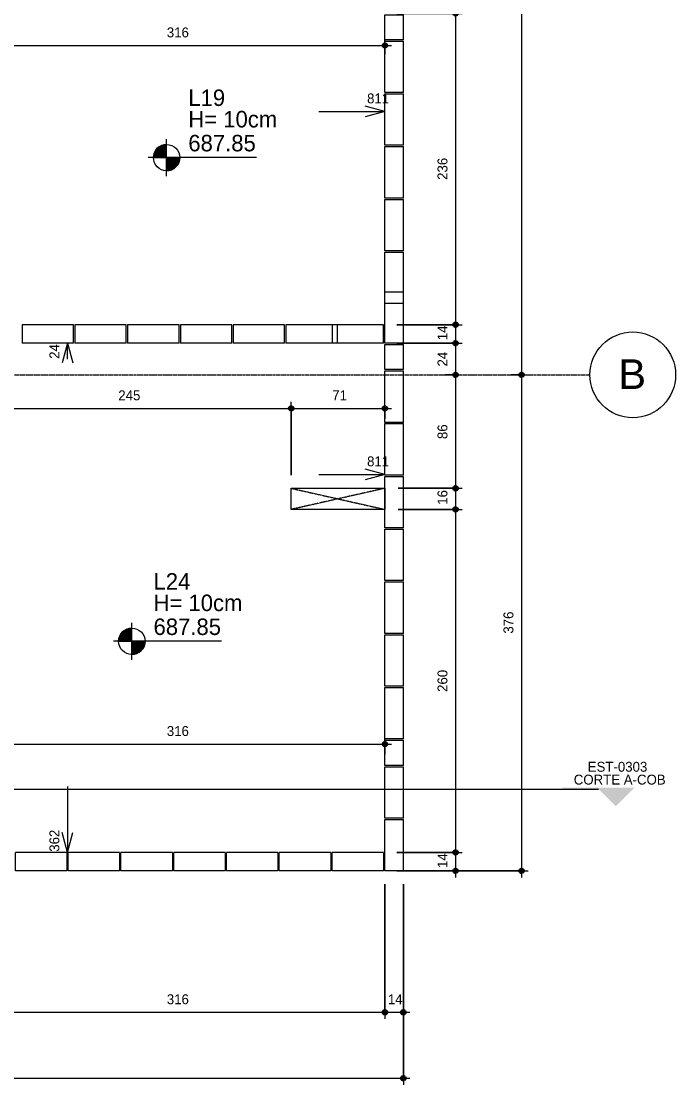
# Model space of a CAD drawing. Header units: centimetres. Extents: x 170 to 15941, y -2277 to 8860.
# Drawn here: x 8040 to 8536, y -675 to 134 of the extents above; entities that cross this region are included whole.
import ezdxf

# ---------------------------------------------------------------- set-up
doc = ezdxf.new("R2010")
doc.units = ezdxf.units.CM
doc.linetypes.add('Linha de eixo', pattern=[2.2224999999999997, 1.27, -0.3174999999999999, 0.3174999999999999, -0.3174999999999999])
doc.linetypes.add('Projeção', pattern=[0.396875, 0.238125, -0.15875])
doc.layers.add('A-ANNO-DIMS-1', color=1, linetype='Continuous', lineweight=9, true_color=0xff0000)
doc.layers.add('A-DETL-GENF-3', color=251, linetype='Continuous', lineweight=9, true_color=0x515151)
for name, color, linetype, lineweight in [('A-ANNO-DIMS-50', 7, 'Continuous', 9), ('A-DETL-THIN', 7, 'Continuous', 9), ('A-FLOR-OVHD', 7, 'Projeção', 9), ('G-ANNO-SYMB', 7, 'Continuous', 9), ('G-ANNO-SYMB-1', 7, 'Continuous', 18), ('G-ANNO-TEXT', 7, 'Continuous', 9), ('S-BEAM', 7, 'Continuous', 9), ('S-BEAM-1', 7, 'Continuous', 13), ('S-GRID-1', 7, 'Linha de eixo', 9), ('S-GRID-IDEN', 7, 'Continuous', 9)]:
    doc.layers.add(name, color=color, linetype=linetype, lineweight=lineweight)
doc.styles.add('Arial', font='arial.ttf', dxfattribs={"height": 22.49999999999998})
doc.styles.add('Bahnschrift_2', font='', dxfattribs={"height": 12.5})
doc.styles.add('Bahnschrift_7', font='', dxfattribs={"height": 7.499999999999999})
doc.styles.get('Bahnschrift_2').set_extended_font_data('Bahnschrift')
doc.styles.get('Bahnschrift_7').set_extended_font_data('Bahnschrift')
doc.dimstyles.new('COTA_ACUMULADA_1', dxfattribs={"dimscale": 30.48, "dimtxt": 8.331330466191718, "dimasz": 0.0492125984251968, "dimexe": 0, "dimexo": 0.0625, "dimgap": 0.1312335958005249, "dimtad": 0, "dimjust": 2, "dimdec": 0, "dimzin": 0, "dimdsep": 46, "dimtxsty": 'Bahnschrift_7', "dimblk1": 'NONE', "dimblk2": 'OPEN30', "dimsah": 1, "dimcen": 0.09, "dimse1": 1, "dimsd1": 1, "dimazin": 0, "dimtfac": 1, "dimtdec": 4, "dimtix": 1, "dimtmove": 2, "dimatfit": 3, "dimfxl": 0, "dimfxlon": 1, "dimtvp": 1, "dimtolj": 1, "dimtzin": 0, "dimarcsym": 2})
doc.dimstyles.new('COTA_LINEAR', dxfattribs={"dimscale": 30.48, "dimtxt": 8.331330466191718, "dimasz": 0.3937007874015748, "dimexe": 0.1640419947506562, "dimexo": 0.3280840109072179, "dimgap": 0.1312335958005249, "dimtad": 1, "dimdec": 0, "dimzin": 0, "dimdsep": 46, "dimtxsty": 'Bahnschrift_7', "dimblk1": 'DOTSMALL', "dimblk2": 'DOTSMALL', "dimsah": 1, "dimcen": 0.09, "dimdle": 0.1640419947506562, "dimazin": 0, "dimtfac": 1, "dimtdec": 4, "dimtix": 1, "dimtmove": 0, "dimatfit": 3, "dimfxl": 1, "dimtvp": 1, "dimtolj": 1, "dimtzin": 0, "dimarcsym": 2})

# ---------------------------------------------------------------- blocks, each defined once
blk = doc.blocks.new('LEONE - BLOCO CANALETA 14X39X2 - LEONE - BLOCO CANALETA 14X39X19-2679375-FORMA DA COBERTURA')
at = {"layer": 'S-BEAM-1'}
for p, q in [((-19.49999999999995, 7.000000000000001), (19.5, 6.999999999999875)), ((-19.49999999999995, 7.000000000000001), (-19.49999999999995, -6.999999999999951)), ((19.5, -7.000000000000076), (19.5, 6.999999999999875)), ((-19.49999999999995, -6.99999999999995), (19.5, -7.000000000000075))]:
    blk.add_line(p, q, dxfattribs=at)
blk = doc.blocks.new('LEONE - BLOCO CANALETA 14X39X2 - LEONE - BLOCO CANALETA 14X39X19-V2-FORMA DA COBERTURA')
at = {"layer": 'S-BEAM-1'}
for p, q in [((-19.49999999999995, 6.99999999999995), (19.5, 7.000000000000075)), ((-19.49999999999995, -7.000000000000001), (-19.49999999999995, 6.999999999999951)), ((19.5, 7.000000000000076), (19.5, -6.999999999999875)), ((-19.49999999999995, -7.000000000000001), (19.5, -6.999999999999875))]:
    blk.add_line(p, q, dxfattribs=at)
blk = doc.blocks.new('LEONE - BLOCO CANALETA 14X19X19 - LEONE - BLOCO CANALETA 14X19X19-3028554-FORMA DA COBERTURA')
at = {"layer": 'S-BEAM-1'}
for p, q in [((-9.499999999999952, 6.999999999999982), (9.499999999999979, 7.000000000000044)), ((-9.499999999999952, -6.999999999999968), (-9.499999999999952, 6.999999999999983)), ((9.499999999999979, 7.000000000000043), (9.499999999999979, -6.999999999999907)), ((-9.499999999999952, -6.999999999999969), (9.499999999999979, -6.999999999999907))]:
    blk.add_line(p, q, dxfattribs=at)
blk = doc.blocks.new('Eixo - M_Cabeça da grade - Círculo-45800-FORMA DA COBERTURA')
at = {"layer": 'S-GRID-IDEN'}
blk.add_circle((0, 0), 0.6500000000000005, dxfattribs=at)
blk = doc.blocks.new('DIMBLOCK51-FORMA DA COBERTURA')
at = {"layer": 'A-ANNO-DIMS-50', "lineweight": 35, "true_color": 0xff0000}
h = blk.add_hatch(color=1, dxfattribs=at)
edge = h.paths.add_edge_path()
edge.add_arc((7999.521378999501, -616.939643241136), 1.5, 0, 360)
h = blk.add_hatch(color=1, dxfattribs=at)
edge = h.paths.add_edge_path()
edge.add_arc((8315.521378999734, -616.939643241136), 1.500000000000227, 0, 360)
at = {"layer": 'A-ANNO-DIMS-50', "color": 1, "true_color": 0xff0000}
for p, q in [((7999.521378999501, -504.7564347500853), (7999.521378999501, -621.9396432411359)), ((7999.521378999501, -616.939643241136), (7999.521378999501, -504.7564347500853)), ((8315.521378999734, -519.7564347500859), (8315.521378999734, -621.9396432411359)), ((8315.521378999734, -616.939643241136), (8315.521378999734, -519.7564347500859)), ((7999.521378999501, -616.939643241136), (8315.521378999734, -616.939643241136))]:
    blk.add_line(p, q, dxfattribs=at)
at = {"layer": 'A-ANNO-DIMS-50', "color": 1, "lineweight": 35, "true_color": 0xff0000}
for centre, radius in [((7999.521378999501, -616.939643241136), 1.5), ((8315.521378999734, -616.939643241136), 1.500000000000227)]:
    blk.add_circle(centre, radius, dxfattribs=at)
at = {"layer": 'A-ANNO-DIMS-50', "color": 0, "insert": (8150.263022911648, -603.2936944846928), "char_height": 7.499999999999999, "width": 17.42005461112814, "attachment_point": 1, "line_spacing_factor": 1.009858238326269, "style": 'Bahnschrift_7'}
blk.add_mtext('316', dxfattribs=at)
blk = doc.blocks.new('_DotSmall')
at = {"color": 0, "linetype": 'ByBlock', "const_width": 0.5}
blk.add_lwpolyline([(-0.0625, 0, 1), (0.0625, 0, 1)], format="xyb", close=True, dxfattribs=at)
blk = doc.blocks.new('DIMBLOCK52-FORMA DA COBERTURA')
at = {"layer": 'A-ANNO-DIMS-50', "lineweight": 35, "true_color": 0xff0000}
h = blk.add_hatch(color=1, dxfattribs=at)
edge = h.paths.add_edge_path()
edge.add_arc((8315.521378999734, -616.939643241136), 1.500000000000227, 0, 360)
h = blk.add_hatch(color=1, dxfattribs=at)
edge = h.paths.add_edge_path()
edge.add_arc((8329.521378999734, -616.939643241136), 1.5, 0, 360)
at = {"layer": 'A-ANNO-DIMS-50', "color": 1, "true_color": 0xff0000}
for p, q in [((8315.521378999734, -519.7564347500859), (8315.521378999734, -621.9396432411359)), ((8315.521378999734, -616.939643241136), (8315.521378999734, -519.7564347500859)), ((8329.521378999734, -519.7564347500859), (8329.521378999734, -621.9396432411359)), ((8329.521378999734, -616.939643241136), (8329.521378999734, -519.7564347500859)), ((8315.521378999734, -616.939643241136), (8334.521378999734, -616.939643241136))]:
    blk.add_line(p, q, dxfattribs=at)
at = {"layer": 'A-ANNO-DIMS-50', "color": 1, "lineweight": 35, "true_color": 0xff0000}
for centre, radius in [((8315.521378999734, -616.939643241136), 1.500000000000227), ((8329.521378999734, -616.939643241136), 1.5)]:
    blk.add_circle(centre, radius, dxfattribs=at)
at = {"layer": 'A-ANNO-DIMS-50', "color": 0, "insert": (8317.78766850758, -603.2936944846928), "char_height": 7.499999999999999, "width": 11.36090518117052, "attachment_point": 1, "line_spacing_factor": 1.009858238326269, "style": 'Bahnschrift_7'}
blk.add_mtext('14', dxfattribs=at)
blk = doc.blocks.new('DIMBLOCK55-FORMA DA COBERTURA')
at = {"layer": 'A-ANNO-DIMS-50', "lineweight": 35, "true_color": 0xff0000}
h = blk.add_hatch(color=1, dxfattribs=at)
edge = h.paths.add_edge_path()
edge.add_arc((7504.521378999731, -666.939643241136), 1.5, 0, 360)
h = blk.add_hatch(color=1, dxfattribs=at)
edge = h.paths.add_edge_path()
edge.add_arc((8329.521378999734, -666.939643241136), 1.5, 0, 360)
at = {"layer": 'A-ANNO-DIMS-50', "color": 1, "true_color": 0xff0000}
for p, q in [((8329.521378999734, -519.7564347500859), (8329.521378999734, -671.9396432411359)), ((8329.521378999734, -666.939643241136), (8329.521378999734, -519.7564347500859)), ((7504.521378999731, -674.8183235500308), (7504.521378999731, -661.939643241136)), ((7504.521378999731, -666.939643241136), (8334.521378999734, -666.939643241136)), ((7504.521378999731, -666.939643241136), (7504.521378999731, -674.8183235500309))]:
    blk.add_line(p, q, dxfattribs=at)
at = {"layer": 'A-ANNO-DIMS-50', "color": 1, "lineweight": 35, "true_color": 0xff0000}
for centre in [(7504.521378999731, -666.939643241136), (8329.521378999734, -666.939643241136)]:
    blk.add_circle(centre, 1.5, dxfattribs=at)
at = {"layer": 'A-ANNO-DIMS-50', "color": 0, "insert": (7908.500700113855, -653.2936944846928), "char_height": 7.499999999999999, "width": 20.44962932610694, "attachment_point": 1, "line_spacing_factor": 1.009858238326269, "style": 'Bahnschrift_7'}
blk.add_mtext('825', dxfattribs=at)
blk = doc.blocks.new('DIMBLOCK64-FORMA DA COBERTURA')
at = {"layer": 'A-ANNO-DIMS-50', "lineweight": 35, "true_color": 0xff0000}
h = blk.add_hatch(color=1, dxfattribs=at)
edge = h.paths.add_edge_path()
edge.add_arc((8369.068576744981, 140.2435659023657), 1.5, 0, 360)
h = blk.add_hatch(color=1, dxfattribs=at)
edge = h.paths.add_edge_path()
edge.add_arc((8369.068576744983, -95.75643413112175), 1.5, 0, 360)
at = {"layer": 'A-ANNO-DIMS-50', "color": 1, "true_color": 0xff0000}
for p, q in [((8324.521379652186, 140.2435659023656), (8374.068576744983, 140.2435659023657)), ((8369.068576744981, 140.2435659023657), (8324.521379652186, 140.2435659023656)), ((8369.068576744981, 140.2435659023657), (8369.068576744983, -95.75643413112175)), ((8324.52137965219, -95.7564341311218), (8374.068576744983, -95.75643413112175)), ((8369.068576744983, -95.75643413112172), (8324.52137965219, -95.75643413112181))]:
    blk.add_line(p, q, dxfattribs=at)
at = {"layer": 'A-ANNO-DIMS-50', "color": 1, "lineweight": 35, "true_color": 0xff0000}
for centre in [(8369.068576744981, 140.2435659023657), (8369.068576744983, -95.75643413112175)]:
    blk.add_circle(centre, 1.5, dxfattribs=at)
at = {"layer": 'A-ANNO-DIMS-50', "color": 0, "insert": (8355.422627988539, 14.03846769922107), "char_height": 7.499999999999999, "width": 19.69223564736224, "attachment_point": 1, "rotation": 90, "line_spacing_factor": 1.009858238326269, "style": 'Bahnschrift_7'}
blk.add_mtext('236', dxfattribs=at)
blk = doc.blocks.new('DIMBLOCK65-FORMA DA COBERTURA')
at = {"layer": 'A-ANNO-DIMS-50', "lineweight": 35, "true_color": 0xff0000}
h = blk.add_hatch(color=1, dxfattribs=at)
edge = h.paths.add_edge_path()
edge.add_arc((8369.068576744983, -95.75643413112175), 1.5, 0, 360)
h = blk.add_hatch(color=1, dxfattribs=at)
edge = h.paths.add_edge_path()
edge.add_arc((8369.068576744983, -109.7564341311216), 1.5, 0, 360)
at = {"layer": 'A-ANNO-DIMS-50', "color": 1, "true_color": 0xff0000}
for p, q in [((8324.52137965219, -95.7564341311218), (8374.068576744983, -95.75643413112175)), ((8369.068576744983, -95.75643413112172), (8324.52137965219, -95.75643413112181)), ((8369.068576744983, -95.75643413112175), (8369.068576744983, -109.7564341311216)), ((8324.52137965219, -109.7564341311217), (8374.068576744983, -109.7564341311216)), ((8369.068576744983, -109.7564341311216), (8324.52137965219, -109.7564341311217))]:
    blk.add_line(p, q, dxfattribs=at)
at = {"layer": 'A-ANNO-DIMS-50', "color": 1, "lineweight": 35, "true_color": 0xff0000}
for centre in [(8369.068576744983, -95.75643413112175), (8369.068576744983, -109.7564341311216)]:
    blk.add_circle(centre, 1.5, dxfattribs=at)
at = {"layer": 'A-ANNO-DIMS-50', "color": 0, "insert": (8355.422627988539, -107.4901446232761), "char_height": 7.499999999999999, "width": 11.36090518117052, "attachment_point": 1, "rotation": 90, "line_spacing_factor": 1.009858238326269, "style": 'Bahnschrift_7'}
blk.add_mtext('14', dxfattribs=at)
blk = doc.blocks.new('DIMBLOCK66-FORMA DA COBERTURA')
at = {"layer": 'A-ANNO-DIMS-50', "lineweight": 35, "true_color": 0xff0000}
h = blk.add_hatch(color=1, dxfattribs=at)
edge = h.paths.add_edge_path()
edge.add_arc((8369.068576744983, -109.7564341311216), 1.5, 0, 360)
h = blk.add_hatch(color=1, dxfattribs=at)
edge = h.paths.add_edge_path()
edge.add_arc((8369.068576744983, -133.7554330422559), 1.5, 0, 360)
at = {"layer": 'A-ANNO-DIMS-50', "color": 1, "true_color": 0xff0000}
for p, q in [((8324.52137965219, -109.7564341311217), (8374.068576744983, -109.7564341311216)), ((8369.068576744983, -109.7564341311216), (8324.52137965219, -109.7564341311217)), ((8369.068576744983, -109.7564341311216), (8369.068576744983, -133.7554330422559)), ((8361.189896436092, -133.7554330422559), (8374.068576744983, -133.7554330422559)), ((8369.068576744983, -133.7554330422559), (8361.189896436092, -133.7554330422559))]:
    blk.add_line(p, q, dxfattribs=at)
at = {"layer": 'A-ANNO-DIMS-50', "color": 1, "lineweight": 35, "true_color": 0xff0000}
for centre in [(8369.068576744983, -109.7564341311216), (8369.068576744983, -133.7554330422559)]:
    blk.add_circle(centre, 1.5, dxfattribs=at)
at = {"layer": 'A-ANNO-DIMS-50', "color": 0, "insert": (8355.422627988539, -127.436386177274), "char_height": 7.499999999999999, "width": 13.63308621740463, "attachment_point": 1, "rotation": 90, "line_spacing_factor": 1.009858238326269, "style": 'Bahnschrift_7'}
blk.add_mtext('24', dxfattribs=at)
blk = doc.blocks.new('DIMBLOCK67-FORMA DA COBERTURA')
at = {"layer": 'A-ANNO-DIMS-50', "lineweight": 35, "true_color": 0xff0000}
h = blk.add_hatch(color=1, dxfattribs=at)
edge = h.paths.add_edge_path()
edge.add_arc((8369.068576744983, -133.7554330422559), 1.5, 0, 360)
h = blk.add_hatch(color=1, dxfattribs=at)
edge = h.paths.add_edge_path()
edge.add_arc((8369.068576744983, -219.7564341311086), 1.5, 0, 360)
at = {"layer": 'A-ANNO-DIMS-50', "color": 1, "true_color": 0xff0000}
for p, q in [((8361.189896436092, -133.7554330422559), (8374.068576744983, -133.7554330422559)), ((8369.068576744983, -133.7554330422559), (8361.189896436092, -133.7554330422559)), ((8369.068576744983, -133.7554330422559), (8369.068576744983, -219.7564341311086)), ((8325.52137965219, -219.7564341311087), (8374.068576744983, -219.7564341311086)), ((8369.068576744983, -219.7564341311086), (8325.521379652188, -219.7564341311087))]:
    blk.add_line(p, q, dxfattribs=at)
at = {"layer": 'A-ANNO-DIMS-50', "color": 1, "lineweight": 35, "true_color": 0xff0000}
for centre in [(8369.068576744983, -133.7554330422559), (8369.068576744983, -219.7564341311086)]:
    blk.add_circle(centre, 1.5, dxfattribs=at)
at = {"layer": 'A-ANNO-DIMS-50', "color": 0, "insert": (8355.422627988539, -182.4363861772675), "char_height": 7.499999999999999, "width": 13.63308621740463, "attachment_point": 1, "rotation": 90, "line_spacing_factor": 1.009858238326269, "style": 'Bahnschrift_7'}
blk.add_mtext('86', dxfattribs=at)
blk = doc.blocks.new('DIMBLOCK68-FORMA DA COBERTURA')
at = {"layer": 'A-ANNO-DIMS-50', "lineweight": 35, "true_color": 0xff0000}
h = blk.add_hatch(color=1, dxfattribs=at)
edge = h.paths.add_edge_path()
edge.add_arc((8369.068576744983, -219.7564341311086), 1.5, 0, 360)
h = blk.add_hatch(color=1, dxfattribs=at)
edge = h.paths.add_edge_path()
edge.add_arc((8369.068576744983, -235.7564341311088), 1.5, 0, 360)
at = {"layer": 'A-ANNO-DIMS-50', "color": 1, "true_color": 0xff0000}
for p, q in [((8325.52137965219, -219.7564341311087), (8374.068576744983, -219.7564341311086)), ((8369.068576744983, -219.7564341311086), (8325.521379652188, -219.7564341311087)), ((8369.068576744983, -219.7564341311086), (8369.068576744983, -235.7564341311088)), ((8325.52137965219, -235.7564341311089), (8374.068576744983, -235.7564341311088)), ((8369.068576744983, -235.7564341311088), (8325.521379652188, -235.7564341311089))]:
    blk.add_line(p, q, dxfattribs=at)
at = {"layer": 'A-ANNO-DIMS-50', "color": 1, "lineweight": 35, "true_color": 0xff0000}
for centre in [(8369.068576744983, -219.7564341311086), (8369.068576744983, -235.7564341311088)]:
    blk.add_circle(centre, 1.5, dxfattribs=at)
at = {"layer": 'A-ANNO-DIMS-50', "color": 0, "insert": (8355.422627988539, -232.2376800636816), "char_height": 7.499999999999999, "width": 10.75499023817476, "attachment_point": 1, "rotation": 90, "line_spacing_factor": 1.009858238326269, "style": 'Bahnschrift_7'}
blk.add_mtext('16', dxfattribs=at)
blk = doc.blocks.new('DIMBLOCK69-FORMA DA COBERTURA')
at = {"layer": 'A-ANNO-DIMS-50', "lineweight": 35, "true_color": 0xff0000}
h = blk.add_hatch(color=1, dxfattribs=at)
edge = h.paths.add_edge_path()
edge.add_arc((8369.068576744983, -235.7564341311088), 1.5, 0, 360)
h = blk.add_hatch(color=1, dxfattribs=at)
edge = h.paths.add_edge_path()
edge.add_arc((8369.068576744983, -495.7564340976415), 1.5, 0, 360)
at = {"layer": 'A-ANNO-DIMS-50', "color": 1, "true_color": 0xff0000}
for p, q in [((8325.52137965219, -235.7564341311089), (8374.068576744983, -235.7564341311088)), ((8369.068576744983, -235.7564341311088), (8325.521379652188, -235.7564341311089)), ((8369.068576744983, -235.7564341311088), (8369.068576744983, -495.7564340976415)), ((8324.521379652184, -495.7564340976415), (8374.068576744983, -495.7564340976415)), ((8369.068576744983, -495.7564340976414), (8324.521379652184, -495.7564340976415))]:
    blk.add_line(p, q, dxfattribs=at)
at = {"layer": 'A-ANNO-DIMS-50', "color": 1, "lineweight": 35, "true_color": 0xff0000}
for centre in [(8369.068576744983, -235.7564341311088), (8369.068576744983, -495.7564340976415)]:
    blk.add_circle(centre, 1.5, dxfattribs=at)
at = {"layer": 'A-ANNO-DIMS-50', "color": 0, "insert": (8355.42262798854, -374.0877645805668), "char_height": 7.499999999999999, "width": 19.99519311886012, "attachment_point": 1, "rotation": 90, "line_spacing_factor": 1.009858238326269, "style": 'Bahnschrift_7'}
blk.add_mtext('260', dxfattribs=at)
blk = doc.blocks.new('DIMBLOCK70-FORMA DA COBERTURA')
at = {"layer": 'A-ANNO-DIMS-50', "lineweight": 35, "true_color": 0xff0000}
h = blk.add_hatch(color=1, dxfattribs=at)
edge = h.paths.add_edge_path()
edge.add_arc((8369.068576744983, -495.7564340976415), 1.5, 0, 360)
h = blk.add_hatch(color=1, dxfattribs=at)
edge = h.paths.add_edge_path()
edge.add_arc((8369.068576744983, -509.7564340976415), 1.5, 0, 360)
at = {"layer": 'A-ANNO-DIMS-50', "color": 1, "true_color": 0xff0000}
for p, q in [((8324.521379652184, -495.7564340976415), (8374.068576744983, -495.7564340976415)), ((8369.068576744983, -495.7564340976414), (8324.521379652184, -495.7564340976415)), ((8369.068576744983, -495.7564340976415), (8369.068576744983, -514.7564340976414)), ((8324.521379652184, -509.7564340976415), (8374.068576744983, -509.7564340976415)), ((8369.068576744983, -509.7564340976414), (8324.521379652184, -509.7564340976415))]:
    blk.add_line(p, q, dxfattribs=at)
at = {"layer": 'A-ANNO-DIMS-50', "color": 1, "lineweight": 35, "true_color": 0xff0000}
for centre in [(8369.068576744983, -495.7564340976415), (8369.068576744983, -509.7564340976415)]:
    blk.add_circle(centre, 1.5, dxfattribs=at)
at = {"layer": 'A-ANNO-DIMS-50', "color": 0, "insert": (8355.42262798854, -507.4901445897957), "char_height": 7.499999999999999, "width": 11.36090518117052, "attachment_point": 1, "rotation": 90, "line_spacing_factor": 1.009858238326269, "style": 'Bahnschrift_7'}
blk.add_mtext('14', dxfattribs=at)
blk = doc.blocks.new('DIMBLOCK72-FORMA DA COBERTURA')
at = {"layer": 'A-ANNO-DIMS-50', "lineweight": 35, "true_color": 0xff0000}
h = blk.add_hatch(color=1, dxfattribs=at)
edge = h.paths.add_edge_path()
edge.add_arc((8419.068576744981, 430.2445669242645), 1.5, 0, 360)
h = blk.add_hatch(color=1, dxfattribs=at)
edge = h.paths.add_edge_path()
edge.add_arc((8419.068576744983, -133.755433042256), 1.500000000000227, 0, 360)
at = {"layer": 'A-ANNO-DIMS-50', "color": 1, "true_color": 0xff0000}
for p, q in [((8411.189896436086, 430.2445669242645), (8424.068576744981, 430.2445669242645)), ((8419.068576744981, 430.2445669242645), (8411.189896436086, 430.2445669242645)), ((8419.068576744981, 430.2445669242645), (8419.068576744983, -133.755433042256)), ((8411.189896436084, -133.755433042256), (8424.068576744983, -133.755433042256)), ((8419.068576744983, -133.755433042256), (8411.189896436084, -133.755433042256))]:
    blk.add_line(p, q, dxfattribs=at)
at = {"layer": 'A-ANNO-DIMS-50', "color": 1, "lineweight": 35, "true_color": 0xff0000}
for centre, radius in [((8419.068576744981, 430.2445669242645), 1.5), ((8419.068576744983, -133.755433042256), 1.500000000000227)]:
    blk.add_circle(centre, radius, dxfattribs=at)
at = {"layer": 'A-ANNO-DIMS-50', "color": 0, "insert": (8405.422627988539, 139.7238880551264), "char_height": 7.499999999999999, "width": 20.44962932610694, "attachment_point": 1, "rotation": 90, "line_spacing_factor": 1.009858238326269, "style": 'Bahnschrift_7'}
blk.add_mtext('564', dxfattribs=at)
blk = doc.blocks.new('DIMBLOCK73-FORMA DA COBERTURA')
at = {"layer": 'A-ANNO-DIMS-50', "lineweight": 35, "true_color": 0xff0000}
h = blk.add_hatch(color=1, dxfattribs=at)
edge = h.paths.add_edge_path()
edge.add_arc((8419.068576744983, -133.755433042256), 1.500000000000227, 0, 360)
h = blk.add_hatch(color=1, dxfattribs=at)
edge = h.paths.add_edge_path()
edge.add_arc((8419.068576744983, -509.7564340976337), 1.500000000000227, 0, 360)
at = {"layer": 'A-ANNO-DIMS-50', "color": 1, "true_color": 0xff0000}
for p, q in [((8411.189896436084, -133.755433042256), (8424.068576744983, -133.755433042256)), ((8419.068576744983, -133.755433042256), (8411.189896436084, -133.755433042256)), ((8419.068576744983, -133.755433042256), (8419.068576744983, -514.7564340976337)), ((8339.521379652188, -509.7564340976339), (8424.068576744983, -509.7564340976337)), ((8419.068576744983, -509.7564340976337), (8339.521379652186, -509.7564340976339))]:
    blk.add_line(p, q, dxfattribs=at)
at = {"layer": 'A-ANNO-DIMS-50', "color": 1, "lineweight": 35, "true_color": 0xff0000}
for centre in [(8419.068576744983, -133.755433042256), (8419.068576744983, -509.7564340976337)]:
    blk.add_circle(centre, 1.500000000000227, dxfattribs=at)
at = {"layer": 'A-ANNO-DIMS-50', "color": 0, "insert": (8405.422627988539, -329.8979156164503), "char_height": 7.499999999999999, "width": 19.5407569116133, "attachment_point": 1, "rotation": 90, "line_spacing_factor": 1.009858238326269, "style": 'Bahnschrift_7'}
blk.add_mtext('376', dxfattribs=at)
blk = doc.blocks.new('DIMBLOCK136-FORMA DA COBERTURA')
at = {"layer": 'A-ANNO-DIMS-50', "lineweight": 35, "true_color": 0xff0000}
h = blk.add_hatch(color=1, dxfattribs=at)
edge = h.paths.add_edge_path()
edge.add_arc((7999.521378999502, 115.8971436224294), 1.5, 0, 360)
h = blk.add_hatch(color=1, dxfattribs=at)
edge = h.paths.add_edge_path()
edge.add_arc((8315.521378999736, 115.8971436224294), 1.500000000000227, 0, 360)
at = {"layer": 'A-ANNO-DIMS-50', "color": 1, "true_color": 0xff0000}
for p, q in [((7999.521378999502, 108.0184633135401), (7999.521378999502, 120.8971436224294)), ((7999.521378999502, 115.8971436224294), (8320.521378999736, 115.8971436224294)), ((7999.521378999502, 115.8971436224294), (7999.521378999502, 108.0184633135401)), ((8315.521378999736, 109.2435652798522), (8315.521378999736, 120.8971436224294)), ((8315.521378999736, 115.8971436224294), (8315.521378999736, 109.2435652798522))]:
    blk.add_line(p, q, dxfattribs=at)
at = {"layer": 'A-ANNO-DIMS-50', "color": 1, "lineweight": 35, "true_color": 0xff0000}
for centre, radius in [((7999.521378999502, 115.8971436224294), 1.5), ((8315.521378999736, 115.8971436224294), 1.500000000000227)]:
    blk.add_circle(centre, radius, dxfattribs=at)
at = {"layer": 'A-ANNO-DIMS-50', "color": 0, "insert": (8150.263022911648, 129.5430923788727), "char_height": 7.499999999999999, "width": 17.42005461112814, "attachment_point": 1, "line_spacing_factor": 1.009858238326269, "style": 'Bahnschrift_7'}
blk.add_mtext('316', dxfattribs=at)
blk = doc.blocks.new('DIMBLOCK155-FORMA DA COBERTURA')
at = {"layer": 'A-ANNO-DIMS-50', "lineweight": 35, "true_color": 0xff0000}
h = blk.add_hatch(color=1, dxfattribs=at)
edge = h.paths.add_edge_path()
edge.add_arc((7999.521378999501, -159.1880508810105), 1.5, 0, 360)
h = blk.add_hatch(color=1, dxfattribs=at)
edge = h.paths.add_edge_path()
edge.add_arc((8244.521378999734, -159.1880508810105), 1.5, 0, 360)
at = {"layer": 'A-ANNO-DIMS-50', "color": 1, "true_color": 0xff0000}
for p, q in [((7999.521378999501, -190.7564334451811), (7999.521378999501, -154.1880508810105)), ((7999.521378999501, -159.1880508810105), (8244.521378999734, -159.1880508810105)), ((7999.521378999501, -159.1880508810105), (7999.521378999501, -190.7564334451811)), ((8244.521378999734, -209.7564334786567), (8244.521378999734, -154.1880508810105)), ((8244.521378999734, -159.1880508810105), (8244.521378999734, -209.7564334786567))]:
    blk.add_line(p, q, dxfattribs=at)
at = {"layer": 'A-ANNO-DIMS-50', "color": 1, "lineweight": 35, "true_color": 0xff0000}
for centre in [(7999.521378999501, -159.1880508810105), (8244.521378999734, -159.1880508810105)]:
    blk.add_circle(centre, 1.5, dxfattribs=at)
at = {"layer": 'A-ANNO-DIMS-50', "color": 0, "insert": (8113.50070011374, -145.5421021245672), "char_height": 7.499999999999999, "width": 20.44962932610694, "attachment_point": 1, "line_spacing_factor": 1.009858238326269, "style": 'Bahnschrift_7'}
blk.add_mtext('245', dxfattribs=at)
blk = doc.blocks.new('DIMBLOCK156-FORMA DA COBERTURA')
at = {"layer": 'A-ANNO-DIMS-50', "lineweight": 35, "true_color": 0xff0000}
h = blk.add_hatch(color=1, dxfattribs=at)
edge = h.paths.add_edge_path()
edge.add_arc((8244.521378999734, -159.1880508810105), 1.5, 0, 360)
h = blk.add_hatch(color=1, dxfattribs=at)
edge = h.paths.add_edge_path()
edge.add_arc((8315.521378999734, -159.1880508810105), 1.500000000000227, 0, 360)
at = {"layer": 'A-ANNO-DIMS-50', "color": 1, "true_color": 0xff0000}
for p, q in [((8244.521378999734, -209.7564334786567), (8244.521378999734, -154.1880508810105)), ((8244.521378999734, -159.1880508810105), (8320.521378999734, -159.1880508810105)), ((8244.521378999734, -159.1880508810105), (8244.521378999734, -209.7564334786567)), ((8315.521378999734, -167.0667311898939), (8315.521378999734, -154.1880508810105)), ((8315.521378999734, -159.1880508810105), (8315.521378999734, -167.0667311898939))]:
    blk.add_line(p, q, dxfattribs=at)
at = {"layer": 'A-ANNO-DIMS-50', "color": 1, "lineweight": 35, "true_color": 0xff0000}
for centre, radius in [((8244.521378999734, -159.1880508810105), 1.5), ((8315.521378999734, -159.1880508810105), 1.500000000000227)]:
    blk.add_circle(centre, radius, dxfattribs=at)
at = {"layer": 'A-ANNO-DIMS-50', "color": 0, "insert": (8275.603249207057, -145.5421021245672), "char_height": 7.499999999999999, "width": 10.60351150242582, "attachment_point": 1, "line_spacing_factor": 1.009858238326269, "style": 'Bahnschrift_7'}
blk.add_mtext('71', dxfattribs=at)
blk = doc.blocks.new('DIMBLOCK177-FORMA DA COBERTURA')
at = {"layer": 'A-ANNO-DIMS-50', "lineweight": 35, "true_color": 0xff0000}
h = blk.add_hatch(color=1, dxfattribs=at)
edge = h.paths.add_edge_path()
edge.add_arc((7999.521378999501, -413.6535454989634), 1.5, 0, 360)
h = blk.add_hatch(color=1, dxfattribs=at)
edge = h.paths.add_edge_path()
edge.add_arc((8315.521378999736, -413.6535454989634), 1.500000000000227, 0, 360)
at = {"layer": 'A-ANNO-DIMS-50', "color": 1, "true_color": 0xff0000}
for p, q in [((7999.521378999501, -421.5322258078538), (7999.521378999501, -408.6535454989634)), ((8315.521378999736, -421.5322258078485), (8315.521378999736, -408.6535454989634)), ((7999.521378999501, -413.6535454989634), (8320.521378999736, -413.6535454989634)), ((7999.521378999501, -413.6535454989634), (7999.521378999501, -421.5322258078538)), ((8315.521378999736, -413.6535454989634), (8315.521378999736, -421.5322258078485))]:
    blk.add_line(p, q, dxfattribs=at)
at = {"layer": 'A-ANNO-DIMS-50', "color": 1, "lineweight": 35, "true_color": 0xff0000}
for centre, radius in [((7999.521378999501, -413.6535454989634), 1.5), ((8315.521378999736, -413.6535454989634), 1.500000000000227)]:
    blk.add_circle(centre, radius, dxfattribs=at)
at = {"layer": 'A-ANNO-DIMS-50', "color": 0, "insert": (8150.263022911648, -400.00759674252), "char_height": 7.499999999999999, "width": 17.42005461112814, "attachment_point": 1, "line_spacing_factor": 1.009858238326269, "style": 'Bahnschrift_7'}
blk.add_mtext('316', dxfattribs=at)
blk = doc.blocks.new('Corte - M_Cabeça do corte - Preenchido-24181-FORMA DA COBERTURA')
at = {"layer": 'G-ANNO-SYMB'}
blk.add_hatch(color=256, dxfattribs=at).paths.add_polyline_path([(-0.5485942109171137, -0.0254580242147365), (-0.2648196990830179, 0.2583164876193511), (0.0189548127510702, -0.0254580242147384)])
h = blk.add_hatch(color=256, dxfattribs=at)
edge = h.paths.add_edge_path()
edge.add_line((-0.1713976184912458, -0.0254580242147377), (-0.2571240339073208, -0.0254580242147375))
edge.add_arc((-0.2571240339073207, -0.0107575522986089), 0.0147004719161285, 90.00000000000028, 269.9999999999995, ccw=False)
edge.add_line((-0.2571240339073207, 0.0039429196175197), (0.5314850785723444, 0.0039429196175172))
edge.add_arc((0.5314850785723444, -0.0107575522986114), 0.0147004719161285, -90.00000000000011, 90.00000000000028, ccw=False)
edge.add_line((0.5314850785723444, -0.02545802421474), (-0.1713976184912458, -0.0254580242147377))
blk = doc.blocks.new('DIMBLOCK306-FORMA DA COBERTURA')
at = {"layer": 'A-ANNO-DIMS-50', "color": 1, "true_color": 0xff0000}
for p, q in [((8265.521378999734, -209.1880508810105), (8315.521378999734, -209.1880508810105)), ((8315.521378999734, -209.1880508810105), (8300.521379794025, -205.1688132073728)), ((8315.521378999734, -209.1880508810105), (8300.521379794025, -213.2072885546481)), ((8315.521378999734, -209.1880508810105), (8315.521378999734, -209.1880508810105)), ((8315.521378999734, -209.1880508810105), (8315.521378999734, -209.1880508810105))]:
    blk.add_line(p, q, dxfattribs=at)
at = {"layer": 'A-ANNO-DIMS-50', "color": 0, "insert": (8302.019454181283, -195.5421021245672), "char_height": 7.499999999999999, "width": 15.60230978214085, "attachment_point": 1, "line_spacing_factor": 1.009858238326269, "style": 'Bahnschrift_7'}
blk.add_mtext('811', dxfattribs=at)
blk = doc.blocks.new('_None')
blk = doc.blocks.new('_Open30')
at = {"color": 0, "linetype": 'ByBlock', "lineweight": -2}
for p, q in [((-1, 0.26794919), (0, 0)), ((0, 0), (-1, -0.26794919)), ((0, 0), (-1, 0))]:
    blk.add_line(p, q, dxfattribs=at)
blk = doc.blocks.new('DIMBLOCK310-FORMA DA COBERTURA')
at = {"layer": 'A-ANNO-DIMS-50', "color": 1, "true_color": 0xff0000}
for p, q in [((8265.521378999734, 65.89714362242943), (8315.521378999734, 65.89714362242943)), ((8315.521378999734, 65.89714362242943), (8300.521379794023, 69.91638129606706)), ((8315.521378999734, 65.89714362242943), (8300.521379794023, 61.87790594879179)), ((8315.521378999734, 65.89714362242943), (8315.521378999734, 65.89714362242943)), ((8315.521378999734, 65.89714362242943), (8315.521378999734, 65.89714362242943))]:
    blk.add_line(p, q, dxfattribs=at)
at = {"layer": 'A-ANNO-DIMS-50', "color": 0, "insert": (8302.019454181283, 79.54309237887273), "char_height": 7.499999999999999, "width": 15.60230978214085, "attachment_point": 1, "line_spacing_factor": 1.009858238326269, "style": 'Bahnschrift_7'}
blk.add_mtext('811', dxfattribs=at)
blk = doc.blocks.new('DIMBLOCK361-FORMA DA COBERTURA')
at = {"layer": 'A-ANNO-DIMS-50', "color": 1, "true_color": 0xff0000}
for p, q in [((8074.949071182749, -109.7564341311191), (8070.929833509112, -124.7564333368297)), ((8074.949071182749, -109.7564341311191), (8078.968308856387, -124.7564333368298)), ((8074.949071182749, -121.755933586687), (8074.949071182749, -109.7564341311191)), ((8074.949071182749, -109.7564341311191), (8074.949071182749, -109.7564341311191)), ((8074.949071182749, -109.7564341311191), (8074.949071182749, -109.7564341311191))]:
    blk.add_line(p, q, dxfattribs=at)
at = {"layer": 'A-ANNO-DIMS-50', "color": 0, "insert": (8061.303122426306, -121.6173393122896), "char_height": 7.499999999999999, "width": 13.63308621740463, "attachment_point": 1, "rotation": 90, "line_spacing_factor": 1.009858238326269, "style": 'Bahnschrift_7'}
blk.add_mtext('24', dxfattribs=at)
blk = doc.blocks.new('DIMBLOCK363-FORMA DA COBERTURA')
at = {"layer": 'A-ANNO-DIMS-50', "color": 1, "true_color": 0xff0000}
for p, q in [((8074.949071182748, -445.7564340976413), (8074.949071182748, -495.7564340976412)), ((8074.949071182748, -495.7564340976412), (8070.929833509111, -480.7564348919306)), ((8074.949071182748, -495.7564340976412), (8078.968308856385, -480.7564348919306)), ((8074.949071182748, -495.7564340976412), (8074.949071182748, -495.7564340976412)), ((8074.949071182748, -495.7564340976412), (8074.949071182748, -495.7564340976412))]:
    blk.add_line(p, q, dxfattribs=at)
at = {"layer": 'A-ANNO-DIMS-50', "color": 0, "insert": (8061.303122426305, -495.2564340976412), "char_height": 7.499999999999999, "width": 19.69223564736224, "attachment_point": 1, "rotation": 90, "line_spacing_factor": 1.009858238326269, "style": 'Bahnschrift_7'}
blk.add_mtext('362', dxfattribs=at)

msp = doc.modelspace()

# ---------------------------------------------------------------- hatches: boundary and pattern name
at = {"layer": 'A-DETL-GENF-3'}
for points in [[(8150.129824436483, 30.88894671514163), (8150.129824436483, 40.88894671514196), (8147.541633985456, 40.54820497803262), (8145.129824436483, 39.54920075298631), (8143.058756624617, 37.96001452700736), (8141.469570398637, 35.88894671514179), (8140.470566173592, 33.47713716616711), (8140.129824436482, 30.88894671514163), (8141.469570398637, 30.88894671514163)], [(8150.129824436483, 20.88894671514173), (8152.718014887508, 21.22968845225106), (8155.129824436482, 22.22869267729738), (8157.200892248347, 23.8178789032759), (8158.790078474327, 25.8889467151419), (8159.789082699373, 28.30075626411593), (8160.129824436483, 30.88894671514163), (8150.129824436483, 30.88894671514163), (8150.129824436483, 21.22968845225106)], [(8115.103212689474, -335.7351479001545), (8123.763466727319, -335.7351479001545), (8123.763466727319, -325.7351479001542), (8121.175276276294, -326.0758896372633), (8118.763466727319, -327.0748938623094), (8116.692398915453, -328.6640800882885), (8115.103212689474, -330.7351479001541), (8114.104208464428, -333.146957449129), (8113.763466727319, -335.7351479001545)], [(8123.763466727319, -345.7351479001542), (8126.351657178344, -345.3944061630451), (8128.763466727319, -344.3954019379987), (8130.834534539184, -342.8062157120193), (8132.423720765163, -340.7351479001542), (8133.42272499021, -338.3233383511798), (8133.76346672732, -335.7351479001545), (8123.763466727319, -335.7351479001545), (8123.763466727319, -339.7278455333456)]]:
    msp.add_hatch(color=256, dxfattribs=at).paths.add_polyline_path(points)

# ---------------------------------------------------------------- linework, layer by layer
at = {"layer": 'A-DETL-THIN'}
for p, q in [((8150.129824436481, 16.8889467151345), (8150.129824436481, 44.88894671513452)), ((8150.129824436481, 16.8889467151345), (8150.129824436481, 44.88894671513452)), ((8150.129824436481, 30.88894671514163), (8150.129824436481, 40.88894671514185)), ((8218.12982443648, 30.88894671513446), (8136.129824436481, 30.88894671513446)), ((8218.12982443648, 30.88894671513446), (8136.129824436481, 30.88894671513446)), ((8140.129824436481, 30.88894671514163), (8150.129824436481, 30.88894671514163)), ((8160.129824436481, 30.88894671514163), (8150.129824436481, 30.88894671514163)), ((8150.129824436481, 30.88894671514163), (8150.129824436481, 20.88894671514163)), ((8244.521378999734, -219.7564341311087), (8315.521378999736, -219.7564341311087)), ((8244.521378999734, -235.7564341311089), (8244.521378999734, -219.7564341311087)), ((8315.521378999736, -219.7564341311087), (8315.521378999736, -235.7564341311089)), ((8315.521378999736, -235.7564341311089), (8244.521378999734, -235.7564341311089)), ((8123.763466727318, -349.7351479001541), (8123.763466727318, -321.735147900154)), ((8123.763466727318, -349.7351479001541), (8123.763466727318, -321.735147900154)), ((8123.763466727318, -335.7351479001541), (8123.763466727318, -325.7351479001538)), ((8191.763466727318, -335.7351479001541), (8109.763466727318, -335.7351479001541)), ((8191.763466727318, -335.7351479001541), (8109.763466727318, -335.7351479001541)), ((8113.763466727318, -335.7351479001541), (8123.763466727318, -335.7351479001541)), ((8133.763466727318, -335.7351479001541), (8123.763466727318, -335.7351479001541)), ((8123.763466727318, -335.7351479001541), (8123.763466727318, -345.7351479001542))]:
    msp.add_line(p, q, dxfattribs=at)
for centre in [(8150.129824436481, 30.88894671513446), (8150.129824436481, 30.88894671513446), (8123.763466727318, -335.7351479001541), (8123.763466727318, -335.7351479001541)]:
    msp.add_circle(centre, 10, dxfattribs=at)
for centre, radius, start, end in [((8150.129824436482, 30.88894671514156), 10.00000000000012, 90.0000000000032, 180.0000000000013), ((8150.129824436481, 30.88894671514216), 10.00000000000062, 270.0000000000009, 359.999999999995), ((8123.763466727318, -335.7351479001541), 10.00000000000036, 90.0000000000005, 179.9999999999985), ((8123.763466727318, -335.7351479001534), 10.00000000000063, 270.0000000000007, 359.9999999999949)]:
    msp.add_arc(centre, radius, start, end, dxfattribs=at)
at = {"layer": 'A-FLOR-OVHD'}
for p, q in [((8244.521378999734, -219.7564341311087), (8315.521378999736, -235.7564341311089)), ((8315.521378999736, -219.7564341311087), (8244.521378999734, -235.7564341311089))]:
    msp.add_line(p, q, dxfattribs=at)
at = {"layer": 'G-ANNO-SYMB'}
msp.add_line((5630.545464033542, -447.8733629124146), (8477.317910560247, -447.8733629124238), dxfattribs=at)
at = {"layer": 'S-GRID-1'}
msp.add_line((5636.628323231471, -133.7554330422471), (8470.88173876127, -133.7554330422562), dxfattribs=at)

# ---------------------------------------------------------------- block references
at = {"layer": 'G-ANNO-SYMB-1', "xscale": 49.99999999999998, "yscale": 49.99999999999998, "zscale": 49.99999999999998, "rotation": 180}
msp.add_blockref('Corte - M_Cabeça do corte - Preenchido-24181-FORMA DA COBERTURA', (8477.317910560245, -447.8733629124236), dxfattribs=at)
at = {"layer": 'S-BEAM'}
for name, p, rotation in [('LEONE - BLOCO CANALETA 14X19X19 - LEONE - BLOCO CANALETA 14X19X19-3028554-FORMA DA COBERTURA', (8322.521378999736, 129.7435659323043), 90.00000000000055), ('LEONE - BLOCO CANALETA 14X39X2 - LEONE - BLOCO CANALETA 14X39X19-V2-FORMA DA COBERTURA', (8322.521378999734, 99.7435659023662), 90.00000000000016), ('LEONE - BLOCO CANALETA 14X39X2 - LEONE - BLOCO CANALETA 14X39X19-V2-FORMA DA COBERTURA', (8322.521378999734, 59.74356590236619), 90.00000000000016), ('LEONE - BLOCO CANALETA 14X39X2 - LEONE - BLOCO CANALETA 14X39X19-V2-FORMA DA COBERTURA', (8322.521378999734, 19.74356590236619), 90.00000000000016), ('LEONE - BLOCO CANALETA 14X39X2 - LEONE - BLOCO CANALETA 14X39X19-V2-FORMA DA COBERTURA', (8322.521378999734, -20.2564340976338), 90.00000000000016), ('LEONE - BLOCO CANALETA 14X39X2 - LEONE - BLOCO CANALETA 14X39X19-V2-FORMA DA COBERTURA', (8322.521378999734, -60.2564340976338), 90.00000000000016), ('LEONE - BLOCO CANALETA 14X39X2 - LEONE - BLOCO CANALETA 14X39X19-V2-FORMA DA COBERTURA', (8322.521378999734, -90.2564340976338), 90.00000000000016), ('LEONE - BLOCO CANALETA 14X39X2 - LEONE - BLOCO CANALETA 14X39X19-2679375-FORMA DA COBERTURA', (8060.021378999738, -102.756434131119), 180), ('LEONE - BLOCO CANALETA 14X39X2 - LEONE - BLOCO CANALETA 14X39X19-2679375-FORMA DA COBERTURA', (8100.021378999738, -102.7564341311194), 180), ('LEONE - BLOCO CANALETA 14X39X2 - LEONE - BLOCO CANALETA 14X39X19-2679375-FORMA DA COBERTURA', (8140.021378999738, -102.7564341311199), 180), ('LEONE - BLOCO CANALETA 14X39X2 - LEONE - BLOCO CANALETA 14X39X19-2679375-FORMA DA COBERTURA', (8180.021378999738, -102.7564341311204), 180), ('LEONE - BLOCO CANALETA 14X39X2 - LEONE - BLOCO CANALETA 14X39X19-2679375-FORMA DA COBERTURA', (8220.021378999738, -102.7564341311208), 180), ('LEONE - BLOCO CANALETA 14X39X2 - LEONE - BLOCO CANALETA 14X39X19-2679375-FORMA DA COBERTURA', (8260.021378999738, -102.7564341311212), 180), ('LEONE - BLOCO CANALETA 14X39X2 - LEONE - BLOCO CANALETA 14X39X19-2679375-FORMA DA COBERTURA', (8295.021378999738, -102.7564341311216), 180), ('LEONE - BLOCO CANALETA 14X19X19 - LEONE - BLOCO CANALETA 14X19X19-3028554-FORMA DA COBERTURA', (8322.521378999736, -120.2564340976338), 90.00000000000055), ('LEONE - BLOCO CANALETA 14X39X2 - LEONE - BLOCO CANALETA 14X39X19-V2-FORMA DA COBERTURA', (8322.521378999734, -150.2564340976338), 90.00000000000016), ('LEONE - BLOCO CANALETA 14X39X2 - LEONE - BLOCO CANALETA 14X39X19-V2-FORMA DA COBERTURA', (8322.521378999734, -190.2564340976338), 90.00000000000016), ('LEONE - BLOCO CANALETA 14X39X2 - LEONE - BLOCO CANALETA 14X39X19-V2-FORMA DA COBERTURA', (8322.521378999734, -230.2564340976339), 90.00000000000016), ('LEONE - BLOCO CANALETA 14X39X2 - LEONE - BLOCO CANALETA 14X39X19-V2-FORMA DA COBERTURA', (8322.521378999734, -270.2564340976339), 90.00000000000016), ('LEONE - BLOCO CANALETA 14X39X2 - LEONE - BLOCO CANALETA 14X39X19-V2-FORMA DA COBERTURA', (8322.521378999734, -310.2564340976339), 90.00000000000016), ('LEONE - BLOCO CANALETA 14X39X2 - LEONE - BLOCO CANALETA 14X39X19-V2-FORMA DA COBERTURA', (8322.521378999734, -350.2564340976339), 90.00000000000016), ('LEONE - BLOCO CANALETA 14X39X2 - LEONE - BLOCO CANALETA 14X39X19-V2-FORMA DA COBERTURA', (8322.521378999734, -390.2564340976339), 90.00000000000016), ('LEONE - BLOCO CANALETA 14X19X19 - LEONE - BLOCO CANALETA 14X19X19-3028554-FORMA DA COBERTURA', (8322.521378999736, -420.2564340976339), 90.00000000000055), ('LEONE - BLOCO CANALETA 14X39X2 - LEONE - BLOCO CANALETA 14X39X19-V2-FORMA DA COBERTURA', (8322.521378999734, -450.2564340976339), 90.00000000000016), ('LEONE - BLOCO CANALETA 14X39X2 - LEONE - BLOCO CANALETA 14X39X19-V2-FORMA DA COBERTURA', (8322.521378999734, -490.256434097634), 90.00000000000016), ('LEONE - BLOCO CANALETA 14X39X2 - LEONE - BLOCO CANALETA 14X39X19-V2-FORMA DA COBERTURA', (8055.021378999731, -502.7564340976411), 180), ('LEONE - BLOCO CANALETA 14X39X2 - LEONE - BLOCO CANALETA 14X39X19-V2-FORMA DA COBERTURA', (8095.021378999731, -502.7564340976408), 180), ('LEONE - BLOCO CANALETA 14X39X2 - LEONE - BLOCO CANALETA 14X39X19-V2-FORMA DA COBERTURA', (8135.021378999731, -502.7564340976409), 180), ('LEONE - BLOCO CANALETA 14X39X2 - LEONE - BLOCO CANALETA 14X39X19-V2-FORMA DA COBERTURA', (8175.021378999731, -502.7564340976411), 180), ('LEONE - BLOCO CANALETA 14X39X2 - LEONE - BLOCO CANALETA 14X39X19-V2-FORMA DA COBERTURA', (8215.021378999732, -502.7564340976412), 180), ('LEONE - BLOCO CANALETA 14X39X2 - LEONE - BLOCO CANALETA 14X39X19-V2-FORMA DA COBERTURA', (8255.021378999732, -502.7564340976413), 180), ('LEONE - BLOCO CANALETA 14X39X2 - LEONE - BLOCO CANALETA 14X39X19-V2-FORMA DA COBERTURA', (8295.021378999732, -502.7564340976414), 180)]:
    msp.add_blockref(name, p, dxfattribs=dict(at, rotation=rotation))
at = {"layer": 'S-GRID-IDEN', "xscale": 49.99999999999998, "yscale": 49.99999999999998, "zscale": 49.99999999999998, "rotation": 269.9999999999994}
msp.add_blockref('Eixo - M_Cabeça da grade - Círculo-45800-FORMA DA COBERTURA', (8503.38173876127, -133.7554330422563), dxfattribs=at)

# ---------------------------------------------------------------- texts
at = {"layer": 'G-ANNO-SYMB', "char_height": 7.499999999999995, "attachment_point": 1, "style": 'Bahnschrift_7'}
for s, insert, width in [('EST-0303', (8469.258626907773, -427.0873955783578), 55.71728124999996), ('CORTE A-COB', (8458.658626907772, -436.8321969842306), 81.37128124999995)]:
    msp.add_mtext(s, dxfattribs=dict(at, insert=insert, width=width))
at = {"layer": 'G-ANNO-TEXT', "char_height": 12.5, "attachment_point": 1, "style": 'Bahnschrift_2'}
for s, insert, width in [('L19', (8166.563661850757, 82.54851159876351), 30.06328125), ('H= 10cm', (8166.563661850757, 66.29554962784592), 76.962), ('687.85', (8166.563661850757, 48.16914787065044), 62.13078124999999), ('L24', (8140.197304141594, -284.0755830165251), 34.87340625), ('H= 10cm', (8140.197304141594, -300.3285449874427), 76.962), ('687.85', (8140.197304141594, -318.4549467446382), 62.13078124999999)]:
    msp.add_mtext(s, dxfattribs=dict(at, insert=insert, width=width))

# ---------------------------------------------------------------- dimensions: what is measured, and where the dimension line sits
at = {"layer": 'A-ANNO-DIMS-1'}
for base, p1, p2, override, picture, middle in [((8419.068576744987, -133.755433042256), (8421.18989708854, 430.2445669242645), (8421.189897088536, -133.755433042256), {"dimpost": '<>', "dimfxl": 563.9999999665205}, 'DIMBLOCK72-FORMA DA COBERTURA', (8411.279890333923, 148.2445669410019)), ((8369.068576744987, -95.75643413112184), (8314.521378999734, 140.2435659023656), (8314.521378999738, -95.75643413112182), {"dimpost": '<>', "dimfxl": 236.0000000334874}, 'DIMBLOCK64-FORMA DA COBERTURA', (8361.241203951236, 22.24356588561955)), ((8369.068576744987, -109.7564341311218), (8314.521378999738, -95.75643413112182), (8314.521378999738, -109.7564341311217), {"dimpost": '<>', "dimfxl": 13.9999999999999}, 'DIMBLOCK65-FORMA DA COBERTURA', (8361.31599762443, -102.7564341311242)), ((8369.068576744987, -133.7554330422559), (8314.521378999738, -109.7564341311217), (8371.189897088545, -133.7554330422559), {"dimpost": '<>', "dimfxl": 61.54082296425744}, 'DIMBLOCK66-FORMA DA COBERTURA', (8361.277311241744, -121.7559335866912)), ((8369.068576744987, -219.7564341311089), (8371.189897088545, -133.7554330422559), (8315.521378999736, -219.7564341311088), {"dimpost": '<>', "dimfxl": 102.4458690943121}, 'DIMBLOCK67-FORMA DA COBERTURA', (8361.241203951236, -176.7559335866847)), ((8419.068576744987, -509.7564340976341), (8421.189897088536, -133.755433042256), (8329.521378999734, -509.7564340976339), {"dimpost": '<>', "dimfxl": 387.0140436770263}, 'DIMBLOCK73-FORMA DA COBERTURA', (8411.241203951236, -321.7559335699474)), ((8369.068576744987, -235.756434131109), (8315.521378999736, -219.7564341311088), (8315.521378999736, -235.7564341311089), {"dimpost": '<>', "dimfxl": 16.00000000000017}, 'DIMBLOCK68-FORMA DA COBERTURA', (8361.279890333923, -227.7564341311113)), ((8369.068576744987, -495.7564340976417), (8315.521378999736, -235.7564341311089), (8314.52137899973, -495.7564340976415), {"dimpost": '<>', "dimfxl": 260.001923036344}, 'DIMBLOCK69-FORMA DA COBERTURA', (8361.2334666747, -365.7564341143777)), ((8369.068576744987, -509.7564340976417), (8314.52137899973, -495.7564340976415), (8314.52137899973, -509.7564340976415), {"dimpost": '<>', "dimfxl": 14}, 'DIMBLOCK70-FORMA DA COBERTURA', (8361.31599762443, -502.7564340976439))]:
    dim = msp.add_linear_dim(base=base, p1=p1, p2=p2, angle=89.99999999999991, dimstyle='COTA_LINEAR', override=override, dxfattribs=at)
    dim.commit()
    dim.dimension.update_dxf_attribs({"geometry": picture, "text_midpoint": middle})
for base, p1, p2, override, picture, middle in [((8315.521378999736, 115.8971436224294), (7999.521378999502, 118.0184639659921), (8315.521378999736, 119.2435659323042), {"dimpost": '<>', "dimfxl": 316.0023747932531}, 'DIMBLOCK136-FORMA DA COBERTURA', (8157.52137899962, 123.7245164161779)), ((8244.521378999734, -159.1880508810105), (7999.521378999501, -200.7564340976331), (8244.521378999734, -219.7564341311087), {"dimpost": '<>', "dimfxl": 245.7356303049807}, 'DIMBLOCK155-FORMA DA COBERTURA', (8122.021378999618, -151.360678087262)), ((8315.521378999734, -159.1880508810105), (8244.521378999734, -219.7564341311087), (8315.521378999734, -157.0667305374419), {"dimpost": '<>', "dimfxl": 94.71535744884147}, 'DIMBLOCK156-FORMA DA COBERTURA', (8280.021378999734, -151.4380508526342)), ((8315.521378999736, -413.6535454989634), (7999.521378999501, -411.5322251554018), (8315.521378999736, -411.5322251553965), {"dimpost": '<>', "dimfxl": 316.0000000002346}, 'DIMBLOCK177-FORMA DA COBERTURA', (8157.521378999619, -405.8261727052148)), ((8315.521378999734, -616.939643241136), (7999.521378999501, -494.7564340976333), (8315.521378999734, -509.7564340976339), {"dimpost": '<>', "dimfxl": 316.3558123381759}, 'DIMBLOCK51-FORMA DA COBERTURA', (8157.521378999618, -609.1122704473875)), ((8329.521378999734, -666.939643241136), (7504.521378999731, -664.8183228975789), (8329.521378999734, -509.7564340976339), {"dimpost": '<>', "dimfxl": 839.4457632022527}, 'DIMBLOCK55-FORMA DA COBERTURA', (7917.021378999732, -659.1122704473875)), ((8329.521378999734, -616.939643241136), (8315.521378999734, -509.7564340976339), (8329.521378999734, -509.7564340976339), {"dimpost": '<>', "dimfxl": 14}, 'DIMBLOCK52-FORMA DA COBERTURA', (8322.521378999734, -609.1870641205807))]:
    dim = msp.add_linear_dim(base=base, p1=p1, p2=p2, dimstyle='COTA_LINEAR', override=override, dxfattribs=at)
    dim.commit()
    dim.dimension.update_dxf_attribs({"geometry": picture, "text_midpoint": middle})
for base, p1, p2, picture, middle in [((8315.521378999734, 65.89714362242943), (7504.521378999731, 65.89714362242943), (8315.521378999734, 65.89714362242943), 'DIMBLOCK310-FORMA DA COBERTURA', (8309.820609072354, 74.54309237887273)), ((8315.521378999734, -209.1880508810105), (7504.521378999731, -209.1880508810105), (8315.521378999734, -209.1880508810105), 'DIMBLOCK306-FORMA DA COBERTURA', (8309.820609072354, -200.5421021245672))]:
    dim = msp.add_linear_dim(base=base, p1=p1, p2=p2, dimstyle='COTA_ACUMULADA_1', override={"dimpost": '<>', "dimfxl": 811.0000000000027}, dxfattribs=at)
    dim.commit()
    dim.dimension.update_dxf_attribs({"geometry": picture, "text_midpoint": middle, "dimtype": 160})
for base, p2, override, picture, middle in [((8074.949071182753, -109.7564341311192), (8074.949071182749, -109.7564341311192), {"dimpost": '<>', "dimfxl": 23.99899891113577}, 'DIMBLOCK361-FORMA DA COBERTURA', (8066.303122426306, -114.8007962035873)), ((8074.949071182752, -495.7564340976414), (8074.949071182748, -495.7564340976412), {"dimpost": '<>', "dimfxl": 362.0010010553863}, 'DIMBLOCK363-FORMA DA COBERTURA', (8066.303122426305, -485.4103162739601))]:
    dim = msp.add_linear_dim(base=base, p1=(8074.949071182749, -133.7554330422549), p2=p2, angle=89.99999999999991, dimstyle='COTA_ACUMULADA_1', override=override, dxfattribs=at)
    dim.commit()
    dim.dimension.update_dxf_attribs({"geometry": picture, "text_midpoint": middle, "dimtype": 160, "text_rotation": 89.99999999999991})

# ---------------------------------------------------------------- next in the draw order: texts
at = {"layer": 'S-GRID-IDEN', "insert": (8492.502762865892, -121.9920378997419), "char_height": 22.49999999999998, "width": 25.65399999999998, "attachment_point": 1, "style": 'Arial', "bg_fill": 3, "box_fill_scale": 1.25, "bg_fill_color": 9, "bg_fill_true_color": 13158600, "bg_fill_transparency": 0}
msp.add_mtext('B', dxfattribs=at)

doc.saveas('drawing.dxf')
